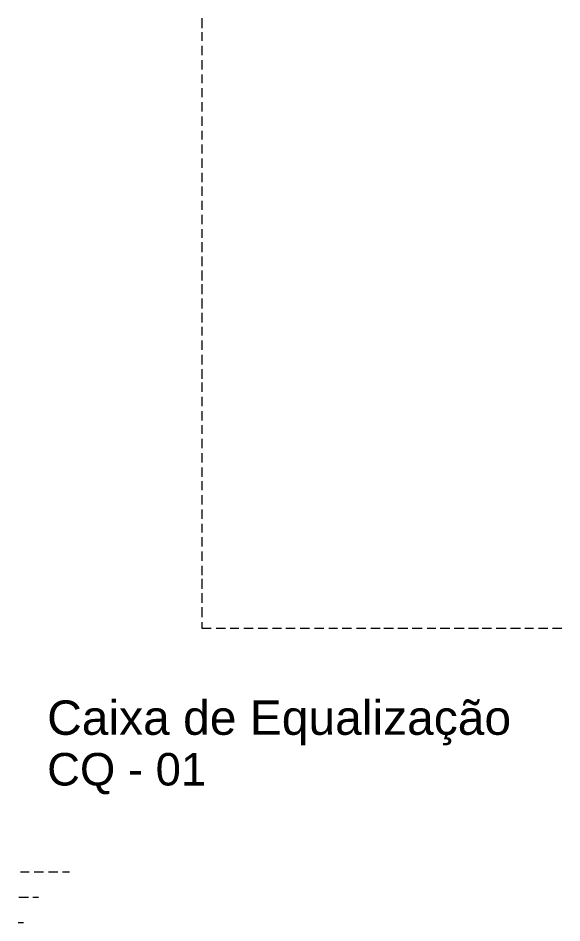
# Model space of a CAD drawing. Header units: millimetres. Extents: x 40 to 176, y -32 to 59.
# Drawn here: x 125.906 to 128.362, y 37.704 to 41.788 of the extents above; entities that cross this region are included whole.
import ezdxf

# ---------------------------------------------------------------- set-up
doc = ezdxf.new("R2010")
doc.units = ezdxf.units.MM
doc.layers.add('13 - Diagrama unifilar', color=7, linetype='Continuous', lineweight=30)
doc.styles.add('Arial0', font='arial.ttf', dxfattribs={"height": 3.14658})

msp = doc.modelspace()

# ---------------------------------------------------------------- linework, layer by layer
at = {"layer": '13 - Diagrama unifilar', "color": 6, "linetype": 'Continuous', "lineweight": 9, "true_color": 0x000006}
for points in [[(126.7357, 41.7879), (126.7357, 41.7432), (126.7357, 41.7432)], [(126.7357, 41.7237), (126.7357, 41.6846), (126.7357, 41.6846)], [(126.7357, 41.6622), (126.7357, 41.6203), (126.7357, 41.6203)], [(126.7357, 41.598), (126.7357, 41.5561), (126.7357, 41.5561)], [(126.7357, 41.5337), (126.7357, 41.4946), (126.7357, 41.4946)], [(126.7357, 41.4723), (126.7357, 41.4304), (126.7357, 41.4304)], [(126.7357, 41.408), (126.7357, 41.3661), (126.7357, 41.3661)], [(126.7357, 41.3438), (126.7357, 41.3019), (126.7357, 41.3019)], [(126.7357, 41.2795), (126.7357, 41.2404), (126.7357, 41.2404)], [(126.7357, 41.2181), (126.7357, 41.1761), (126.7357, 41.1761)], [(126.7357, 41.1538), (126.7357, 41.1119), (126.7357, 41.1119)], [(126.7357, 41.0895), (126.7357, 41.0476), (126.7357, 41.0476)], [(126.7357, 41.0281), (126.7357, 40.9862), (126.7357, 40.9862)], [(126.7357, 40.9638), (126.7357, 40.9219), (126.7357, 40.9219)], [(126.7357, 40.8996), (126.7357, 40.8577), (126.7357, 40.8577)], [(126.7357, 40.8353), (126.7357, 40.7962), (126.7357, 40.7962)], [(126.7357, 40.7767), (126.7357, 40.732), (126.7357, 40.732)], [(126.7357, 40.7124), (126.7357, 40.6677), (126.7357, 40.6677)], [(126.7357, 40.6482), (126.7357, 40.6035), (126.7357, 40.6035)], [(126.7357, 40.5867), (126.7357, 40.542), (126.7357, 40.542)], [(126.7357, 40.5225), (126.7357, 40.4778), (126.7357, 40.4778)], [(126.7357, 40.4582), (126.7357, 40.4135), (126.7357, 40.4135)], [(126.7357, 40.394), (126.7357, 40.3549), (126.7357, 40.3549)], [(126.7357, 40.3325), (126.7357, 40.2906), (126.7357, 40.2906)], [(126.7357, 40.2683), (126.7357, 40.2236), (126.7357, 40.2236)], [(126.7357, 40.204), (126.7357, 40.1593), (126.7357, 40.1593)], [(126.7357, 40.1425), (126.7357, 40.1006), (126.7357, 40.1006)], [(126.7357, 40.0783), (126.7357, 40.0364), (126.7357, 40.0364)], [(126.7357, 40.014), (126.7357, 39.9721), (126.7357, 39.9721)], [(126.7357, 39.9498), (126.7357, 39.9107), (126.7357, 39.9107)], [(126.7357, 39.8883), (126.7357, 39.8464), (126.7357, 39.8464)], [(126.7357, 39.8241), (126.7357, 39.7822), (126.7357, 39.7822)], [(126.7357, 39.7598), (126.7357, 39.7179), (126.7357, 39.7179)], [(126.7357, 39.6984), (126.7357, 39.6565), (126.7357, 39.6565)], [(126.7357, 39.6341), (126.7357, 39.5922), (126.7357, 39.5922)], [(126.7357, 39.5699), (126.7357, 39.528), (126.7357, 39.528)], [(126.7357, 39.5056), (126.7357, 39.4665), (126.7357, 39.4665)], [(126.7357, 39.4442), (126.7357, 39.4023), (126.7357, 39.4023)], [(126.7357, 39.3799), (126.7357, 39.338), (126.7357, 39.338)], [(126.7357, 39.3157), (126.7357, 39.2738), (126.7357, 39.2738)], [(126.7357, 39.257), (126.7357, 39.2123), (126.7357, 39.2123)], [(126.7357, 39.1928), (126.7357, 39.1481), (126.7357, 39.1481)], [(126.7357, 39.1285), (126.7357, 39.0838), (126.7357, 39.0838)], [(126.7357, 39.0615), (126.7357, 39.0335), (126.7776, 39.0335)], [(126.7999, 39.0335), (126.8418, 39.0335), (126.8418, 39.0335)], [(126.8642, 39.0335), (126.9033, 39.0335), (126.9033, 39.0335)], [(126.9257, 39.0335), (126.9676, 39.0335), (126.9676, 39.0335)], [(126.9899, 39.0335), (127.0318, 39.0335), (127.0318, 39.0335)], [(127.0542, 39.0335), (127.0961, 39.0335), (127.0961, 39.0335)], [(127.1156, 39.0335), (127.1575, 39.0335), (127.1575, 39.0335)], [(127.1799, 39.0335), (127.2218, 39.0335), (127.2218, 39.0335)], [(127.2441, 39.0335), (127.286, 39.0335), (127.286, 39.0335)], [(127.3084, 39.0335), (127.3475, 39.0335), (127.3475, 39.0335)], [(127.3698, 39.0335), (127.4117, 39.0335), (127.4117, 39.0335)], [(127.4341, 39.0335), (127.476, 39.0335), (127.476, 39.0335)], [(127.4983, 39.0335), (127.5402, 39.0335), (127.5402, 39.0335)], [(127.557, 39.0335), (127.6017, 39.0335), (127.6017, 39.0335)], [(127.6212, 39.0335), (127.6659, 39.0335), (127.6659, 39.0335)], [(127.6855, 39.0335), (127.7302, 39.0335), (127.7302, 39.0335)], [(127.7525, 39.0335), (127.7916, 39.0335), (127.7916, 39.0335)], [(127.8112, 39.0335), (127.8559, 39.0335), (127.8559, 39.0335)], [(127.8755, 39.0335), (127.9201, 39.0335), (127.9201, 39.0335)], [(127.9397, 39.0335), (127.9844, 39.0335), (127.9844, 39.0335)], [(128.0012, 39.0335), (128.0431, 39.0335), (128.0431, 39.0335)], [(128.0654, 39.0335), (128.1101, 39.0335), (128.1101, 39.0335)], [(128.1297, 39.0335), (128.1744, 39.0335), (128.1744, 39.0335)], [(128.1939, 39.0335), (128.233, 39.0335), (128.233, 39.0335)], [(128.2554, 39.0335), (128.2973, 39.0335), (128.2973, 39.0335)], [(128.3196, 39.0335), (128.3615, 39.0335), (128.3615, 39.0335)], [(125.9563, 37.9329), (125.9172, 37.9329), (125.9172, 37.9329)], [(126.0206, 37.9329), (125.9787, 37.9329), (125.9787, 37.9329)], [(126.0848, 37.9329), (126.0429, 37.9329), (126.0429, 37.9329)], [(126.1379, 37.9329), (126.1072, 37.9329), (126.1072, 37.9329)], [(125.9535, 37.8183), (125.9088, 37.8183), (125.9088, 37.8183)], [(125.9982, 37.8183), (125.9731, 37.8183), (125.9731, 37.8183)], [(125.9312, 37.7038), (125.906, 37.7038), (125.906, 37.7038)]]:
    msp.add_lwpolyline(points, dxfattribs=at)

# ---------------------------------------------------------------- texts
at = {"layer": '13 - Diagrama unifilar', "color": 7, "true_color": 0x000007, "style": 'Arial0'}
for s, height, p in [('Caixa de Equalização', 0.155047, (126.0373, 38.5528)), ('CQ - 01', 0.1468, (126.0373, 38.324))]:
    msp.add_text(s, height=height, dxfattribs=at).set_placement(p)

doc.saveas('drawing.dxf')
